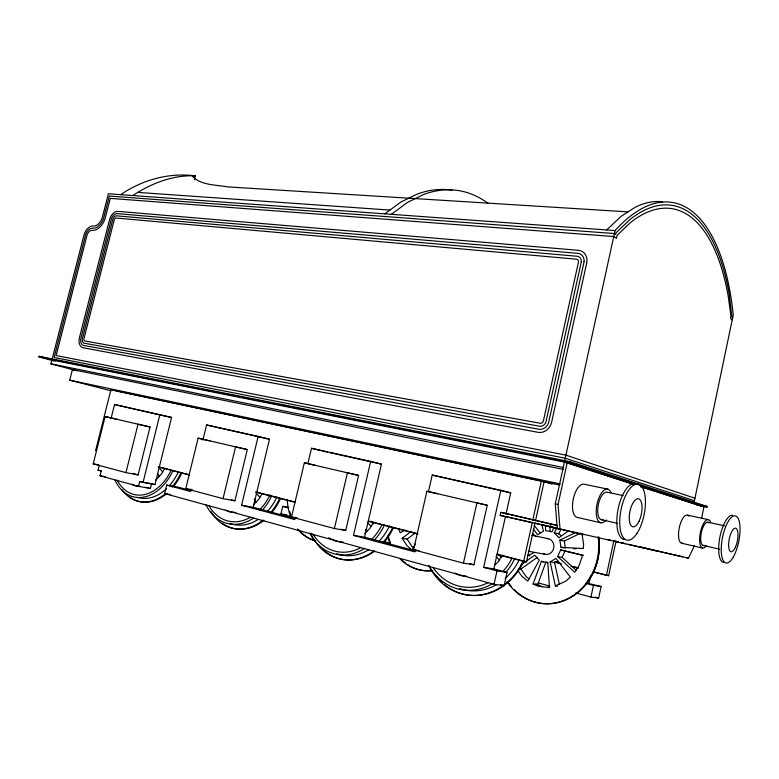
<?xml version="1.0" encoding="UTF-8"?>
<svg xmlns="http://www.w3.org/2000/svg" width="779" height="779" viewBox="0 0 779 779"><rect width="100%" height="100%" fill="white"/><g stroke="black" fill="none" stroke-linecap="round" stroke-linejoin="round"><path stroke-width="1.17" d="M565.379 548.173L564.337 541.045L559.916 540.12L560.958 547.296L564.278 547.958M694.07 502.436L733.253 314.94A225.277 94.415 -80.3 0 0 615.059 230.565L108.388 193.776L102.507 216.776A10.4 6.719 -68.7 0 1 95.252 225.881L92.292 226.007A10.263 6.641 -69.3 0 0 83.966 235.161L50.927 363.842L77.111 370.833M701.548 518.493L703.953 506.915L640.747 486.447M696.407 504.87L707.108 507.09L707.235 506.467L570.189 461.704L39.096 356.315L38.95 356.87L54.189 360.979M575.681 592.965L590.94 597.055L598.642 598.077L601.125 586.529L586.743 583.013M593.501 572.01L606.452 575.301L613.833 540.821M606.452 575.301L608.642 575.671L615.994 541.308M588.953 583.354L590.492 576.217M590.94 597.055L593.452 585.38L601.125 586.529M550.169 527.188L550.85 524.082L500.858 512.358L500.186 515.386L688.441 558.154L694.459 545.67M55.455 360.911L51.93 359.956L567.209 462.629L558.056 504.49L560.072 529.438L557.306 528.785L555.271 503.867L564.59 461.304M564.814 460.272L615.059 230.565M707.108 507.09L570.024 462.483L570.189 461.704M191.537 490.731L178.605 487.255L166.755 485.083L164.661 493.574L494.013 584.308L504.14 585.642L507.051 572.438L493.828 568.904L483.662 567.355L500.829 490.312L432.228 475.073L428.46 491.617M497.041 554.473L523.702 561.357L532.291 522.349M532.807 519.982L541.395 480.964L110.959 389.695L95.574 450.739M523.702 561.357L526.487 561.825L535.027 522.962M535.494 520.83L544.093 481.743M493.828 568.904L505.454 516.555M505.98 514.189L510.722 492.864L500.829 490.312M494.013 584.308L496.983 570.929L507.051 572.438M463.417 563.149L476.933 502.874L487.235 505.279L473.944 564.765L463.417 563.149L413.561 549.77L426.902 491.257L487.235 505.279M415.275 549.497L414.73 551.863L353.491 535.368L370.677 461.411L311.512 448.276L307.919 463.456M353.491 535.368L364.543 537.198L381.467 464.138L370.677 461.411M334.395 528.532L345.759 530.46L358.593 475.414L347.434 472.804L334.395 528.532L291.512 517.032L304.365 462.804L358.593 475.414M295.192 517.188L294.647 519.525L241.578 505.23L258.151 436.425L269.495 439.249L253.175 507.285L241.578 505.23M291.492 516.779L280.927 513.945L282.728 506.35L288.639 507.431M223.037 498.657L235.589 446.844L247.284 449.571L234.917 500.8L223.037 498.657L185.753 488.657L198.129 438.149L247.284 449.571M190.904 489.095L190.339 491.432L166.755 485.083M202.891 440.125L206.591 424.974L258.151 436.425M99.215 465.521L98.037 470.214L101.202 471.071L100.024 475.765L138.487 486.359L150.435 488.482L151.613 483.71L154.972 484.616L171.565 417.486L114.552 404.535L111.017 418.605M125.945 472.619L138.029 424.195L150.035 426.999L138.126 474.908L125.945 472.619L93.227 463.836L105.146 416.561L150.035 426.999M138.487 486.359L139.684 481.539L151.613 483.71M139.684 481.539L143.044 482.444L159.88 414.603M194.516 179.579L195.441 175.888C169.131 172.334 142.46 179.822 120.648 194.662M110.939 390.785L69.711 380.181L72.408 369.577L563.431 469.406M560.705 549.945L557.628 556.527L574.707 572.253L579.109 565.496L582.614 555.359L560.705 549.945L583.5 555.339M565.126 550.802L562.068 557.336L557.628 556.527M549.653 587.629L538.065 586.178L533.099 584.026L541.376 561.269L543.625 561.659M553.363 528.298L552.126 531.716L545.719 530.752L545.397 525.952M415.382 543.83L412.062 550.052L406.891 545.543L402.139 538.299L411.302 531.327M568.417 530.937L558.933 537.753L554.239 532.787L556.547 528.551M560.977 529.545L558.67 533.751L554.239 532.787M164.496 468.841L161.594 473.817L155.693 480.234M262.192 493.555L258.735 499.32L253.769 504.471M373.589 522.319L369.782 528.464L364.679 533.508M502.426 555.125L497.956 562.117L494.665 565.184M606.646 229.951L621.106 216.328L635.43 207.136A224.352 95.194 -80.3 0 1 662.539 201.761M414.866 533.284L407.144 539.156L402.139 538.299M391.35 214.313L407.427 202.452L423.62 194.497A200.612 111.845 -80.2 0 1 488.121 203.407M384.787 213.845L400.903 202.034L417.145 194.107A199.882 112.254 -80.2 0 1 452.083 190.203M521.132 564.882L534.676 555.154L539.272 560.159L527.811 581.144L521.842 576.207L517.675 570.316M537.286 557.355L520.908 569.079L518.6 568.709M132.761 195.539C151.282 183.425 172.996 174.749 195.441 175.888L192.588 176.395C201.089 185.48 215.997 184.73 227.497 186.882L628.049 211.878M405.362 530.051L400.163 532.758L398.955 529.233M557.783 561.24L554.59 562.672L550.12 561.893L555.359 585.876L557.598 586.188M527.471 555.826L533.712 552.798M559.916 540.12L576.158 532.261M564.337 541.045L580.501 533.245M550.919 531.58L550.188 531.726L549.867 526.955M550.12 561.893L555.933 558.407L570.335 577.064L565.797 581.163L555.359 585.876M547.501 587.288L549.399 586.947L547.783 562.341L543.333 562.097L541.376 561.269M560.958 547.296L583.257 548.562L583.627 544.609L582.079 534.043M573.558 548.64L575.895 548.776M138.156 192.423L389.919 210.077M139.84 486.3L135.342 485.93L131.894 484.246M235.871 512.465L229.338 511.852L225.394 509.982M343.101 542.116L336.567 541.434L332.039 539.341M466.757 576.275L460.058 575.496L454.79 573.14M533.099 584.026L537.656 584.659L545.884 562.049L547.841 562.866M413.561 549.77L419.005 550.646M291.512 517.032L297.305 518.035M164.661 493.574L170.601 494.616M280.927 513.945L286.847 514.977M100.024 475.765L105.496 476.748M143.044 482.444L154.972 484.616M528.357 551.22L545.047 554.288M185.753 488.657L192.306 489.864M98.037 470.214L101.319 470.818M93.227 463.836L98.797 464.897M38.95 356.87L570.024 462.483M50.927 363.842L563.236 467.478M531.862 535.28L548.445 538.708M701.295 505.24L707.235 506.467M703.953 506.915L640.474 486.671M607.922 489.183L584.347 484.256A16.972 7.605 -78.5 0 0 573.325 498.803A16.972 7.605 -78.5 0 0 577.151 517.402L600.697 522.758M623.181 495.58L607.269 492.231A14.061 6.076 -78.6 0 0 598.048 506.136A14.061 6.076 -78.6 0 0 602.975 519.622M69.711 380.181L560.257 483.925M115.477 390.805L559.507 485.015M687.506 515.172L708.481 519.651M707.945 522.232L724.548 525.796M171.565 417.486L114.552 404.535M269.495 439.249L206.591 424.974M322.613 451.06L327.326 452.102M329.683 452.628L381.467 464.138M510.722 492.864L432.228 475.073M555.271 503.867L558.056 504.49M601.349 519.7L617.25 523.293M500.186 515.386L532.661 522.68M542.038 524.783L549.098 526.37M551.454 526.896L556.157 527.958M607.932 539.584L611.466 540.373M618.399 541.931L613.823 540.908L618.545 542.018M620.697 542.447L622.986 542.963M703.125 545.446L719.708 549.214M681.635 543.236L702.59 548.026M500.858 512.358L556.917 525.299M550.85 524.082L557.745 525.65M426.902 491.257L437.564 493.75M304.365 462.804L315.758 465.472M198.129 438.149L209.96 440.904M105.146 416.561L117.23 419.375M639.043 546.566L682.696 556.839M686.036 557.589L688.441 558.154M620.912 542.574L625.634 543.684M628.001 544.239L658.722 551.474M534.978 523.196L549.176 526.555M551.551 527.11L583.51 534.647M311.512 448.276L321.503 450.778M554.687 561.951L560.539 563.431M573.412 566.713L578.096 567.901M593.355 571.786L608.642 575.671M527.539 555.223L529.886 555.816M554.629 562.117L561.698 563.908M571.114 566.314L578.184 568.105M110.959 389.695L114.289 390.552M159.023 466.933L188.469 474.538M255.6 491.88L294.472 501.91M368.662 521.073L418.128 533.849M497.041 554.22L526.487 561.825M159.276 467.196L189.404 474.986M256.749 492.386L295.533 502.406M368.243 521.19L417.456 533.907M585.652 583.335L593.452 585.38M282.728 506.35L288.405 507.84M132.294 473.34L138.126 474.908M231.441 499.875L234.917 500.8M341.153 529.223L345.759 530.46M469.338 563.529L473.944 564.765M483.662 567.355L496.983 570.929M595.127 597.133L598.642 598.077M383.093 541.337L390.133 543.226M538.094 582.896L549.838 586.042M253.175 507.285L295.436 518.639M364.543 537.198L416.035 551.035M39.096 356.315L51.989 359.801M145.78 487.206L150.435 488.482M500.624 584.678L504.14 585.642M541.395 480.964L552.204 484.061M567.209 462.629L633.853 484.217M564.415 462.074L632.548 484.11M694.42 500.761L565.262 458.218L54.102 357.473L85.758 234.323A7.975 5.161 -69.3 0 1 91.211 228.325L95.174 228.023A12.688 8.199 -68.7 0 0 103.5 218.626L109.342 196.074L614.407 233.544L615.683 234.45L616.043 232.794L629.695 219.756A222.356 93.168 -80.3 0 1 729.241 294.228L731.89 316.78L732.737 317.384M694.936 498.248L565.934 455.131L56.137 355.545L87.16 234.761A5.687 3.681 -69.3 0 1 91.055 230.487L95.087 230.156A14.967 9.669 -68.7 0 0 104.931 219.065L110.306 198.382L613.755 236.534L616.471 238.442L617.153 235.307L629.987 222.989A219.074 91.766 -80.3 0 1 728.18 295.971L730.955 315.962L730.42 318.553L732.231 319.828M535.777 583.851L542.612 586.801M328.592 537.753L331.172 538.951M558.066 533.284L561.075 535.631M528.99 578.992L526.438 576.888L520.723 568.816M413.6 547.851L411.887 546.361L406.989 538.912M562.068 557.336L576.402 570.51M532.602 533.459L536.02 536.604M497.985 554.161L501.403 557.443M495.989 556.527L499.417 559.828M371.057 521.317L373.599 523.916M367.707 522.845L371.106 526.331M255.853 492.834L259.933 497.314M158.176 466.65L162.694 471.928M534.258 525.445L540.022 532.894M533.342 529.126L537.676 534.745L543.411 531.229L541.882 524.257M365.526 529.379L366.86 531.356M254.217 498.998L256.116 502.036M157.504 473.408L159.228 476.388M554.59 562.672L559.341 584.231M704.294 545.319A11.86 4.323 -78.8 0 1 701.334 532.68A11.86 4.323 -78.8 0 1 708.939 522.943M683.095 543.099A14.343 5.424 -78.8 0 1 679.278 527.763A14.343 5.424 -78.8 0 1 688.753 516.049M706.563 545.534A14.489 5.278 -78.8 0 1 699.854 543.216A14.489 5.278 -78.8 0 1 703.164 524.209A14.489 5.278 -78.8 0 1 710.614 522.31M723.905 562.438A23.993 8.374 -78.9 0 1 719.718 538.085A23.993 8.374 -78.9 0 1 732.552 515.279M606.15 519.992A17.187 7.43 -78.6 0 1 596.685 516.847A17.187 7.43 -78.6 0 1 600.648 494.305A17.187 7.43 -78.6 0 1 610.989 492.484M624.7 539.565A28.502 11.841 -78.7 0 1 617.903 510.118A28.502 11.841 -78.7 0 1 635.119 483.555M546.605 538.532A7.985 7.118 -83.7 0 1 553.694 548.221A7.985 7.118 -83.7 0 1 543.314 553.577M514.792 558.699A58.464 50.06 -81.1 0 1 506.564 571.513M492.854 583.422A58.464 50.06 -81.1 0 1 428.898 565.817M519.369 559.478A58.113 49.885 -81.2 0 1 505.201 578.388M496.525 584.639A58.113 49.885 -81.2 0 1 459.649 588.573M511.93 558.377A55.513 47.529 -81.1 0 1 503.127 571.221M488.199 582.663A55.513 47.529 -81.1 0 1 433.036 567.472M522.894 561.61A62.554 53.702 -81.3 0 1 475.706 595.39A62.554 53.702 -81.3 0 1 428.956 565.758M523.644 561.737A62.495 53.673 -81.3 0 1 448.87 587.853M447.886 587.2A62.495 53.673 -81.3 0 1 444.059 584.299M442.229 582.692A62.495 53.673 -81.3 0 1 437.993 578.33M437.262 577.473A62.495 53.673 -81.3 0 1 435.159 574.785M598.106 536.887A56.76 50.625 -83.8 0 1 567.424 598.856A56.76 50.625 -83.8 0 1 507.051 581.562M598.72 537.023A56.711 50.596 -83.8 0 1 572.497 596.471A56.711 50.596 -83.8 0 1 514.247 589.664M511.18 586.305A56.711 50.596 -83.8 0 1 508.375 582.624M598.574 537.997A52.397 46.837 -84 0 1 590.57 577.083M589.314 579.001A52.397 46.837 -84 0 1 587.298 581.757M384.456 525.056A54.316 43.303 -78.4 0 1 373.793 540.733M364.65 548.367A54.316 43.303 -78.4 0 1 309.769 533.255M389.461 525.971A54.004 43.186 -78.4 0 1 378.847 541.561M368.759 549.76A54.004 43.186 -78.4 0 1 336.732 553.733M381.934 524.89A51.57 41.112 -78.4 0 1 371.554 539.506M360.297 547.89A51.57 41.112 -78.4 0 1 312.924 533.995M392.47 527.88A58.133 46.497 -78.4 0 1 382.947 542.564M374.261 550.704A58.133 46.497 -78.4 0 1 310.646 533.206M393.298 528.026A58.084 46.477 -78.4 0 1 383.784 542.7M374.173 551.513A58.084 46.477 -78.4 0 1 322.389 549.039M320.744 547.384A58.084 46.477 -78.4 0 1 318.426 544.735M432.773 570.442A53.079 44.422 -79.7 0 1 399.617 558.407M390.717 545.066A53.079 44.422 -79.7 0 1 387.591 536.137M432.296 570.686A53.03 44.403 -79.7 0 1 407.699 564.668M405.762 563.314A53.03 44.403 -79.7 0 1 402.061 560.228M390.532 543.041A53.03 44.403 -79.7 0 1 388.624 537.413M173.074 470.477A47.607 33.293 -76.1 0 1 115 480.137M178.518 471.558A47.363 33.254 -76.1 0 1 169.452 485.638M166.307 488.881A47.363 33.254 -76.1 0 1 138.224 497.557M171.078 470.497A45.201 31.608 -76.1 0 1 117.181 480.117M180.777 473.126A50.986 35.795 -76.1 0 1 172.032 487.109M165.849 493.36A50.986 35.795 -76.1 0 1 121.933 489.621M181.682 473.311A50.947 35.795 -76.1 0 1 173.659 486.398M166.764 493.526A50.947 35.795 -76.1 0 1 129.801 497.021M271.657 495.931A50.732 37.811 -77 0 1 261.997 510.635M253.564 518.035A50.732 37.811 -77 0 1 206.075 504.948M276.934 496.944A50.469 37.743 -77 0 1 267.314 511.569M257.946 519.554A50.469 37.743 -77 0 1 229.902 523.449M269.943 494.782A48.171 35.892 -77 0 1 259.689 509.914M250.439 517.246A48.171 35.892 -77 0 1 208.986 505.824M279.525 498.667A54.326 40.625 -77 0 1 270.751 512.592M263.107 520.119A54.326 40.625 -77 0 1 210.797 511.414M280.401 498.833A54.277 40.615 -77 0 1 271.637 512.748M263.993 520.265A54.277 40.615 -77 0 1 222.327 523.361M314.745 540.694A49.866 39.271 -77.8 0 1 297.51 528.999M291.21 518.201A49.866 39.271 -77.8 0 1 287.305 499.962M315.505 540.811A49.827 39.262 -77.9 0 1 299.048 530.051M290.742 514.997A49.827 39.262 -77.9 0 1 289.73 511.521M581.3 261.822L545.952 421.994A6.183 5.453 -69.3 0 1 540.159 426.347L83.976 343.149A4.655 3.077 -72.5 0 1 82.35 338.807L112.799 219.376A4.616 3.028 -68.6 0 1 116.422 215.812L577.736 256.32A6.193 5.258 -55.4 0 1 581.3 261.822M584.104 261.676L548.562 422.88A9.29 8.189 -69.3 0 1 539.847 429.414L83.207 345.35A6.992 4.625 -72.5 0 1 80.773 338.826L111.348 218.948A6.933 4.547 -68.6 0 1 116.782 213.592L578.739 253.428A9.299 7.907 -55.4 0 1 584.104 261.676M578.495 261.958L543.343 421.118A3.077 2.717 -69.3 0 1 540.46 423.289L84.745 340.939A2.318 1.529 -72.5 0 1 83.937 338.777L114.26 219.805A2.298 1.509 -68.6 0 1 116.061 218.023L576.733 259.222A3.087 2.619 -55.4 0 1 578.495 261.958M586.675 263.098L551.629 422.189A12.396 10.925 -69.3 0 1 538.104 432.335L83.207 347.785A9.329 6.164 -72.5 0 1 79.439 337.667L109.557 219.668A9.251 6.066 -68.6 0 1 117.96 211.362L578.339 250.302A12.415 10.546 -55.4 0 1 586.675 263.098M733.36 556.888A24.022 8.345 -78.9 0 0 737.09 516.905A24.022 8.345 -78.9 0 0 721.49 544.443A24.022 8.345 -78.9 0 0 733.36 556.888M735.542 546.907A12.026 4.158 -78.9 0 0 735.765 528.211A12.026 4.158 -78.9 0 0 728.618 544.813A12.026 4.158 -78.9 0 0 735.542 546.907M636.988 533.323A28.541 11.802 -78.7 0 0 640.835 485.59A28.541 11.802 -78.7 0 0 619.918 517.577A28.541 11.802 -78.7 0 0 636.988 533.323M639.023 521.258A14.295 5.881 -78.7 0 0 638.673 498.842A14.295 5.881 -78.7 0 0 629.237 518.298A14.295 5.881 -78.7 0 0 639.023 521.258"/></g></svg>
